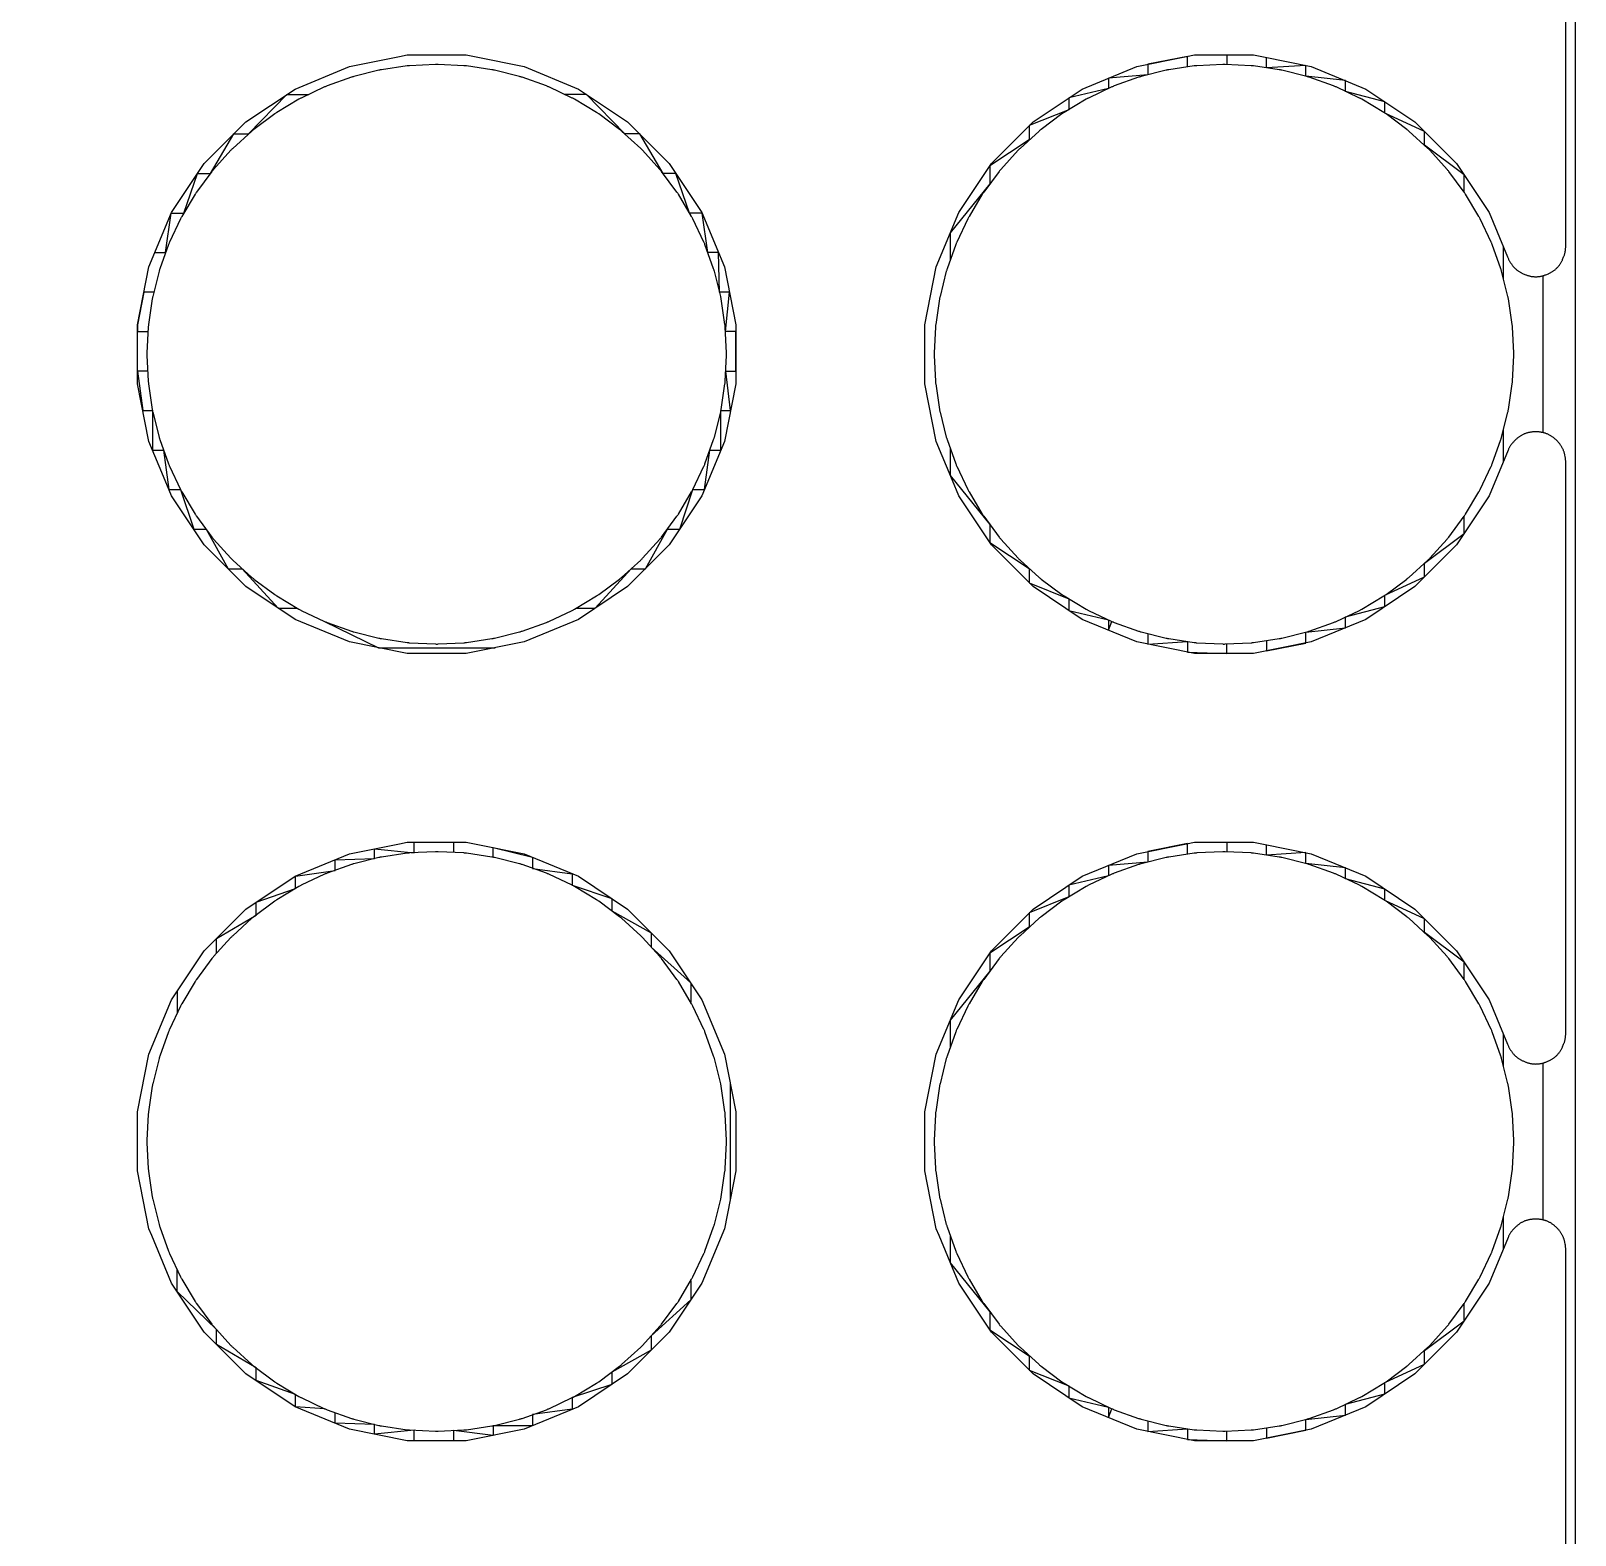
# Model space of a CAD drawing. Header units: metres. Extents: x 141.4 to 191.4, y -114.8 to -61.9.
# Drawn here: x 186.383 to 191.365, y -78.232 to -73.379 of the extents above; entities that cross this region are included whole.
import ezdxf

# ---------------------------------------------------------------- set-up
doc = ezdxf.new("R2010")
doc.units = ezdxf.units.M

msp = doc.modelspace()

# ---------------------------------------------------------------- linework, layer by layer
for points in [[(141.409, -61.907), (191.3649, -61.907), (191.3649, -114.8098)], [(191.3345, -79.1556), (191.3345, -77.3084), (191.3345, -77.3064), (191.3344, -77.3043), (191.3343, -77.3022), (191.3341, -77.3001), (191.3339, -77.298), (191.3336, -77.296), (191.3332, -77.2939), (191.3329, -77.2919), (191.332, -77.2875), (191.3316, -77.2854), (191.3311, -77.2834), (191.3305, -77.2814), (191.33, -77.2794), (191.3293, -77.2774), (191.3287, -77.2754), (191.3279, -77.2735), (191.3272, -77.2715), (191.3263, -77.2696), (191.3255, -77.2677), (191.3246, -77.2658), (191.3236, -77.264), (191.3226, -77.2621), (191.3215, -77.2603), (191.3204, -77.2586), (191.3193, -77.2568), (191.3181, -77.2551), (191.3169, -77.2534), (191.3156, -77.2517), (191.3143, -77.2501), (191.313, -77.2485), (191.3116, -77.247), (191.3102, -77.2454), (191.3087, -77.2439), (191.3025, -77.2377), (191.301, -77.2363), (191.2995, -77.2348), (191.2979, -77.2335), (191.2963, -77.2321), (191.2947, -77.2308), (191.293, -77.2295), (191.2913, -77.2283), (191.2896, -77.2271), (191.2879, -77.226), (191.2861, -77.2249), (191.2843, -77.2239), (191.2825, -77.2229), (191.2806, -77.2219), (191.2787, -77.221), (191.2768, -77.2201), (191.2749, -77.2193), (191.273, -77.2185), (191.271, -77.2178), (191.2691, -77.2171), (191.2671, -77.2165), (191.2651, -77.2159), (191.2631, -77.2154), (191.261, -77.2149), (191.259, -77.2144), (191.2569, -77.2141), (191.2549, -77.2137), (191.2528, -77.2135), (191.2507, -77.2132), (191.2487, -77.213), (191.2466, -77.2129), (191.2445, -77.2128), (191.2424, -77.2128), (191.2336, -77.2128), (191.2315, -77.2128), (191.2294, -77.2129), (191.2273, -77.213), (191.2253, -77.2132), (191.2232, -77.2135), (191.2211, -77.2137), (191.2191, -77.2141), (191.217, -77.2144), (191.215, -77.2149), (191.2129, -77.2154), (191.2109, -77.2159), (191.2089, -77.2165), (191.2069, -77.2171), (191.205, -77.2178), (191.203, -77.2185), (191.2011, -77.2193), (191.1992, -77.2201), (191.1973, -77.221), (191.1954, -77.2219), (191.1935, -77.2229), (191.1917, -77.2239), (191.1899, -77.2249), (191.1881, -77.226), (191.1864, -77.2271), (191.1847, -77.2283), (191.183, -77.2295), (191.1813, -77.2308), (191.1797, -77.2321), (191.1781, -77.2334), (191.1765, -77.2348), (191.175, -77.2363), (191.1735, -77.2377), (191.1673, -77.2439), (191.1658, -77.2454), (191.1644, -77.247), (191.163, -77.2485), (191.1617, -77.2501), (191.1604, -77.2517), (191.1591, -77.2534), (191.1579, -77.2551), (191.1567, -77.2568), (191.1556, -77.2586), (191.1545, -77.2603), (191.1534, -77.2621), (191.1524, -77.264), (191.1515, -77.2658), (191.1505, -77.2677), (191.1497, -77.2696), (191.1488, -77.2715), (191.0876, -77.4193), (190.982, -77.5775), (190.8475, -77.712), (190.6893, -77.8176), (190.5136, -77.8904), (190.3271, -77.9275), (190.1369, -77.9275), (189.9504, -77.8904), (189.7747, -77.8176), (189.6165, -77.712), (189.482, -77.5775), (189.3764, -77.4193), (189.3126, -77.2653), (189.3036, -77.2436), (189.2665, -77.0571), (189.2665, -76.8669), (189.3036, -76.6804), (189.3764, -76.5047), (189.482, -76.3465), (189.6165, -76.212), (189.7747, -76.1064), (189.9504, -76.0336), (190.1116, -76.0015), (190.1369, -75.9965), (190.3271, -75.9965), (190.359, -76.0029), (190.5136, -76.0336), (190.6893, -76.1064), (190.8475, -76.212), (190.982, -76.3465), (191.0876, -76.5047), (191.147, -76.6481), (191.1488, -76.6525), (191.1497, -76.6544), (191.1505, -76.6563), (191.1515, -76.6582), (191.1524, -76.66), (191.1534, -76.6619), (191.1545, -76.6637), (191.1556, -76.6654), (191.1567, -76.6672), (191.1592, -76.6709), (191.1604, -76.6726), (191.1616, -76.6743), (191.1629, -76.676), (191.1642, -76.6776), (191.1655, -76.6792), (191.1669, -76.6808), (191.1683, -76.6823), (191.1698, -76.6838), (191.1713, -76.6853), (191.1728, -76.6867), (191.1743, -76.6881), (191.1759, -76.6894), (191.1776, -76.6907), (191.1792, -76.692), (191.1809, -76.6932), (191.1826, -76.6944), (191.1844, -76.6955), (191.1862, -76.6966), (191.188, -76.6976), (191.1898, -76.6987), (191.1917, -76.6996), (191.1935, -76.7005), (191.1954, -76.7014), (191.1973, -76.7022), (191.2055, -76.7056), (191.2074, -76.7064), (191.2094, -76.7071), (191.2113, -76.7078), (191.2133, -76.7084), (191.2153, -76.709), (191.2173, -76.7095), (191.2194, -76.71), (191.2214, -76.7104), (191.2235, -76.7108), (191.2255, -76.7111), (191.2276, -76.7114), (191.2297, -76.7116), (191.2317, -76.7118), (191.2338, -76.712), (191.2359, -76.712), (191.238, -76.7121), (191.2401, -76.712), (191.2422, -76.712), (191.2443, -76.7118), (191.2463, -76.7116), (191.2484, -76.7114), (191.2505, -76.7111), (191.2525, -76.7108), (191.2546, -76.7104), (191.2566, -76.71), (191.2587, -76.7095), (191.2607, -76.709), (191.2627, -76.7084), (191.2647, -76.7078), (191.2666, -76.7071), (191.2686, -76.7064), (191.2705, -76.7056), (191.2787, -76.7022), (191.2806, -76.7014), (191.2825, -76.7005), (191.2843, -76.6996), (191.2862, -76.6987), (191.288, -76.6976), (191.2898, -76.6966), (191.2916, -76.6955), (191.2934, -76.6944), (191.2951, -76.6932), (191.2968, -76.692), (191.2984, -76.6907), (191.3001, -76.6894), (191.3017, -76.6881), (191.3032, -76.6867), (191.3047, -76.6853), (191.3062, -76.6838), (191.3077, -76.6823), (191.3091, -76.6808), (191.3105, -76.6792), (191.3118, -76.6776), (191.3131, -76.676), (191.3144, -76.6743), (191.3156, -76.6726), (191.3168, -76.6709), (191.3179, -76.6692), (191.319, -76.6674), (191.3201, -76.6656), (191.3211, -76.6638), (191.3221, -76.6619), (191.323, -76.66), (191.3238, -76.6581), (191.3247, -76.6562), (191.328, -76.6481), (191.3288, -76.6461), (191.3295, -76.6442), (191.3302, -76.6422), (191.3308, -76.6402), (191.3314, -76.6382), (191.332, -76.6362), (191.3324, -76.6342), (191.3329, -76.6321), (191.3332, -76.6301), (191.3336, -76.628), (191.3339, -76.626), (191.3341, -76.6239), (191.3343, -76.6218), (191.3344, -76.6197), (191.3345, -76.6176), (191.3345, -76.6156), (191.3345, -74.7684), (191.3345, -74.7664), (191.3344, -74.7643), (191.3343, -74.7622), (191.3341, -74.7601), (191.3339, -74.758), (191.3336, -74.756), (191.3332, -74.7539), (191.3329, -74.7519), (191.332, -74.7475), (191.3316, -74.7454), (191.3311, -74.7434), (191.3305, -74.7414), (191.33, -74.7394), (191.3293, -74.7374), (191.3287, -74.7354), (191.3279, -74.7335), (191.3272, -74.7315), (191.3263, -74.7296), (191.3255, -74.7277), (191.3246, -74.7258), (191.3236, -74.724), (191.3226, -74.7221), (191.3215, -74.7203), (191.3204, -74.7186), (191.3193, -74.7168), (191.3181, -74.7151), (191.3169, -74.7134), (191.3156, -74.7117), (191.3143, -74.7101), (191.313, -74.7085), (191.3116, -74.707), (191.3102, -74.7054), (191.3087, -74.7039), (191.3025, -74.6977), (191.301, -74.6963), (191.2995, -74.6948), (191.2979, -74.6935), (191.2963, -74.6921), (191.2947, -74.6908), (191.293, -74.6895), (191.2913, -74.6883), (191.2896, -74.6871), (191.2879, -74.686), (191.2861, -74.6849), (191.2843, -74.6839), (191.2825, -74.6829), (191.2806, -74.6819), (191.2787, -74.681), (191.2768, -74.6801), (191.2749, -74.6793), (191.273, -74.6785), (191.271, -74.6778), (191.2691, -74.6771), (191.2671, -74.6765), (191.2651, -74.6759), (191.2631, -74.6754), (191.261, -74.6749), (191.259, -74.6744), (191.2569, -74.6741), (191.2549, -74.6737), (191.2528, -74.6735), (191.2507, -74.6732), (191.2487, -74.673), (191.2466, -74.6729), (191.2445, -74.6728), (191.2424, -74.6728), (191.2336, -74.6728), (191.2315, -74.6728), (191.2294, -74.6729), (191.2273, -74.673), (191.2253, -74.6732), (191.2232, -74.6735), (191.2211, -74.6737), (191.2191, -74.6741), (191.217, -74.6744), (191.215, -74.6749), (191.2129, -74.6754), (191.2109, -74.6759), (191.2089, -74.6765), (191.2069, -74.6771), (191.205, -74.6778), (191.203, -74.6785), (191.2011, -74.6793), (191.1992, -74.6801), (191.1973, -74.681), (191.1954, -74.6819), (191.1935, -74.6829), (191.1917, -74.6839), (191.1899, -74.6849), (191.1881, -74.686), (191.1864, -74.6871), (191.1847, -74.6883), (191.183, -74.6895), (191.1813, -74.6908), (191.1797, -74.6921), (191.1781, -74.6934), (191.1765, -74.6948), (191.175, -74.6963), (191.1735, -74.6977), (191.1673, -74.7039), (191.1658, -74.7054), (191.1644, -74.707), (191.163, -74.7085), (191.1617, -74.7101), (191.1604, -74.7117), (191.1591, -74.7134), (191.1579, -74.7151), (191.1567, -74.7168), (191.1556, -74.7186), (191.1545, -74.7203), (191.1534, -74.7221), (191.1524, -74.724), (191.1515, -74.7258), (191.1505, -74.7277), (191.1497, -74.7296), (191.1488, -74.7315), (191.0876, -74.8793), (190.982, -75.0375), (190.8475, -75.172), (190.6893, -75.2776), (190.5136, -75.3504), (190.3271, -75.3875), (190.1369, -75.3875), (189.9504, -75.3504), (189.7747, -75.2776), (189.6165, -75.172), (189.482, -75.0375), (189.3764, -74.8793), (189.3558, -74.8295), (189.3036, -74.7036), (189.2665, -74.5171), (189.2665, -74.3269), (189.3036, -74.1404), (189.3764, -73.9647), (189.482, -73.8065), (189.6165, -73.672), (189.7747, -73.5664), (189.9504, -73.4936), (190.1116, -73.4615), (190.1369, -73.4565), (190.3271, -73.4565), (190.359, -73.4629), (190.5136, -73.4936), (190.6893, -73.5664), (190.8475, -73.672), (190.982, -73.8065), (191.0876, -73.9647), (191.147, -74.1081), (191.1488, -74.1125), (191.1497, -74.1144), (191.1505, -74.1163), (191.1515, -74.1182), (191.1524, -74.12), (191.1534, -74.1219), (191.1545, -74.1237), (191.1556, -74.1254), (191.1567, -74.1272), (191.1592, -74.1309), (191.1604, -74.1326), (191.1616, -74.1343), (191.1629, -74.136), (191.1642, -74.1376), (191.1655, -74.1392), (191.1669, -74.1408), (191.1683, -74.1423), (191.1698, -74.1438), (191.1713, -74.1453), (191.1728, -74.1467), (191.1743, -74.1481), (191.1759, -74.1494), (191.1776, -74.1507), (191.1792, -74.152), (191.1809, -74.1532), (191.1826, -74.1544), (191.1844, -74.1555), (191.1862, -74.1566), (191.188, -74.1576), (191.1898, -74.1587), (191.1917, -74.1596), (191.1935, -74.1605), (191.1954, -74.1614), (191.1973, -74.1622), (191.2055, -74.1656), (191.2074, -74.1664), (191.2094, -74.1671), (191.2113, -74.1678), (191.2133, -74.1684), (191.2153, -74.169), (191.2173, -74.1695), (191.2194, -74.17), (191.2214, -74.1704), (191.2235, -74.1708), (191.2255, -74.1711), (191.2276, -74.1714), (191.2297, -74.1716), (191.2317, -74.1718), (191.2338, -74.172), (191.2359, -74.172), (191.238, -74.1721), (191.2401, -74.172), (191.2422, -74.172), (191.2443, -74.1718), (191.2463, -74.1716), (191.2484, -74.1714), (191.2505, -74.1711), (191.2525, -74.1708), (191.2546, -74.1704), (191.2566, -74.17), (191.2587, -74.1695), (191.2607, -74.169), (191.2627, -74.1684), (191.2647, -74.1678), (191.2666, -74.1671), (191.2686, -74.1664), (191.2705, -74.1656), (191.2787, -74.1622), (191.2806, -74.1614), (191.2825, -74.1605), (191.2843, -74.1596), (191.2862, -74.1587), (191.288, -74.1576), (191.2898, -74.1566), (191.2916, -74.1555), (191.2934, -74.1544), (191.2951, -74.1532), (191.2968, -74.152), (191.2984, -74.1507), (191.3001, -74.1494), (191.3017, -74.1481), (191.3032, -74.1467), (191.3047, -74.1453), (191.3062, -74.1438), (191.3077, -74.1423), (191.3091, -74.1408), (191.3105, -74.1392), (191.3118, -74.1376), (191.3131, -74.136), (191.3144, -74.1343), (191.3156, -74.1326), (191.3168, -74.1309), (191.3179, -74.1292), (191.319, -74.1274), (191.3201, -74.1256), (191.3211, -74.1238), (191.3221, -74.1219), (191.323, -74.12), (191.3238, -74.1181), (191.3247, -74.1162), (191.328, -74.1081), (191.3288, -74.1061), (191.3295, -74.1042), (191.3302, -74.1022), (191.3308, -74.1002), (191.3314, -74.0982), (191.332, -74.0962), (191.3324, -74.0942), (191.3329, -74.0921), (191.3332, -74.0901), (191.3336, -74.088), (191.3339, -74.086), (191.3341, -74.0839), (191.3343, -74.0818), (191.3344, -74.0797), (191.3345, -74.0776), (191.3345, -74.0756), (191.3345, -72.2284)], [(186.7794, -74.2215), (186.7475, -74.2215), (186.7265, -74.3269), (186.7636, -74.1404), (186.8364, -73.9647), (186.942, -73.8065), (187.0765, -73.672), (187.2347, -73.5664), (187.4104, -73.4936), (187.5716, -73.4615), (187.5969, -73.4565), (187.7871, -73.4565), (187.819, -73.4629), (187.9736, -73.4936), (188.1493, -73.5664), (188.3075, -73.672), (188.442, -73.8065), (188.5476, -73.9647), (188.6204, -74.1404), (188.6575, -74.3269), (188.6575, -74.5171), (188.6204, -74.7036), (188.5476, -74.8793), (188.442, -75.0375), (188.3075, -75.172), (188.1493, -75.2776), (187.9736, -75.3504), (187.7871, -75.3875), (187.5969, -75.3875), (187.4104, -75.3504), (187.2347, -75.2776), (187.0765, -75.172), (186.942, -75.0375), (186.8364, -74.8793), (186.8158, -74.8295), (186.7636, -74.7036), (186.7265, -74.5171), (186.7265, -74.3269), (186.7265, -74.349), (186.7605, -74.349)], [(187.3304, -75.2841), (187.3323, -75.285), (187.3342, -75.2858), (187.3361, -75.2866), (187.3381, -75.2873), (187.4166, -75.3154), (187.4186, -75.3161), (187.4206, -75.3167), (187.4226, -75.3173), (187.4246, -75.3179), (187.5055, -75.3381), (187.5075, -75.3386), (187.5096, -75.339), (187.5116, -75.3394), (187.5137, -75.3397), (187.5962, -75.352), (187.5983, -75.3523), (187.6004, -75.3525), (187.6024, -75.3527), (187.6045, -75.3528), (187.6878, -75.3569), (187.6899, -75.357), (187.692, -75.357), (187.6941, -75.357), (187.6962, -75.3569), (187.7795, -75.3528), (187.7816, -75.3527), (187.7836, -75.3525), (187.7857, -75.3523), (187.7878, -75.352), (187.8703, -75.3397), (187.8724, -75.3394), (187.8744, -75.339), (187.8765, -75.3386), (187.8785, -75.3381), (187.9594, -75.3179), (187.9614, -75.3173), (187.9634, -75.3167), (187.9654, -75.3161), (187.9674, -75.3154), (188.0459, -75.2873), (188.0479, -75.2866), (188.0498, -75.2858), (188.0517, -75.285), (188.0536, -75.2841), (188.129, -75.2485), (188.1309, -75.2476), (188.1328, -75.2466), (188.1346, -75.2456), (188.1364, -75.2445), (188.2079, -75.2017), (188.2097, -75.2006), (188.2115, -75.1994), (188.2132, -75.1982), (188.2149, -75.197), (188.2819, -75.1473), (188.2835, -75.1461), (188.2852, -75.1448), (188.2868, -75.1434), (188.2883, -75.142), (188.3501, -75.086), (188.3517, -75.0846), (188.3531, -75.0831), (188.3546, -75.0817), (188.356, -75.0801), (188.412, -75.0183), (188.4134, -75.0168), (188.4148, -75.0152), (188.4161, -75.0135), (188.4173, -75.0119), (188.467, -74.9449), (188.4682, -74.9432), (188.4694, -74.9415), (188.4706, -74.9397), (188.4717, -74.9379), (188.5145, -74.8664), (188.5156, -74.8646), (188.5166, -74.8628), (188.5176, -74.8609), (188.5185, -74.859), (188.5541, -74.7836), (188.555, -74.7817), (188.5558, -74.7798), (188.5566, -74.7779), (188.5573, -74.7759), (188.5854, -74.6974), (188.5861, -74.6954), (188.5867, -74.6934), (188.5873, -74.6914), (188.5879, -74.6894), (188.6081, -74.6085), (188.6086, -74.6065), (188.609, -74.6044), (188.6094, -74.6024), (188.6097, -74.6003), (188.622, -74.5178), (188.6223, -74.5157), (188.6225, -74.5136), (188.6227, -74.5116), (188.6228, -74.5095), (188.6269, -74.4262), (188.627, -74.4241), (188.627, -74.422), (188.627, -74.4199), (188.6269, -74.4178), (188.6228, -74.3345), (188.6227, -74.3324), (188.6225, -74.3304), (188.6223, -74.3283), (188.622, -74.3262), (188.6097, -74.2437), (188.6094, -74.2416), (188.609, -74.2396), (188.6086, -74.2375), (188.6081, -74.2355), (188.5879, -74.1546), (188.5873, -74.1526), (188.5867, -74.1506), (188.5861, -74.1486), (188.5854, -74.1466), (188.5573, -74.0681), (188.5566, -74.0661), (188.5558, -74.0642), (188.555, -74.0623), (188.5541, -74.0604), (188.5185, -73.985), (188.5176, -73.9831), (188.5166, -73.9812), (188.5156, -73.9794), (188.5145, -73.9776), (188.4717, -73.9061), (188.4706, -73.9043), (188.4694, -73.9025), (188.4682, -73.9008), (188.467, -73.8991), (188.4173, -73.8321), (188.4161, -73.8305), (188.4148, -73.8288), (188.4134, -73.8272), (188.412, -73.8257), (188.356, -73.7639), (188.3546, -73.7623), (188.3531, -73.7609), (188.3517, -73.7594), (188.3501, -73.758), (188.2883, -73.702), (188.2868, -73.7006), (188.2852, -73.6992), (188.2835, -73.6979), (188.2819, -73.6967), (188.2149, -73.647), (188.2132, -73.6458), (188.2115, -73.6446), (188.2097, -73.6434), (188.2079, -73.6423), (188.1364, -73.5995), (188.1346, -73.5984), (188.1328, -73.5974), (188.1309, -73.5964), (188.129, -73.5955), (188.0536, -73.5599), (188.0517, -73.559), (188.0498, -73.5582), (188.0479, -73.5574), (188.0459, -73.5567), (187.9674, -73.5286), (187.9654, -73.5279), (187.9634, -73.5273), (187.9614, -73.5267), (187.9594, -73.5261), (187.8785, -73.5059), (187.8765, -73.5054), (187.8744, -73.505), (187.8724, -73.5046), (187.8703, -73.5043), (187.7878, -73.492), (187.7857, -73.4917), (187.7836, -73.4915), (187.7816, -73.4913), (187.7795, -73.4912), (187.6962, -73.4871), (187.6941, -73.487), (187.692, -73.487), (187.6899, -73.487), (187.6878, -73.4871), (187.6045, -73.4912), (187.6024, -73.4913), (187.6004, -73.4915), (187.5983, -73.4917), (187.5962, -73.492), (187.5137, -73.5043), (187.5116, -73.5046), (187.5096, -73.505), (187.5075, -73.5054), (187.5055, -73.5059), (187.4246, -73.5261), (187.4226, -73.5267), (187.4206, -73.5273), (187.4186, -73.5279), (187.4166, -73.5286), (187.3381, -73.5567), (187.3361, -73.5574), (187.3342, -73.5582), (187.3323, -73.559), (187.3304, -73.5599), (187.255, -73.5955), (187.2531, -73.5964), (187.2512, -73.5974), (187.2494, -73.5984), (187.2476, -73.5995), (187.1761, -73.6423), (187.1743, -73.6434), (187.1725, -73.6446), (187.1708, -73.6458), (187.1691, -73.647), (187.1021, -73.6967), (187.1005, -73.6979), (187.0988, -73.6992), (187.0972, -73.7006), (187.0957, -73.702), (187.0339, -73.758), (187.0323, -73.7594), (187.0309, -73.7609), (187.0294, -73.7623), (187.028, -73.7639), (186.972, -73.8257), (186.9706, -73.8272), (186.9692, -73.8288), (186.9679, -73.8305), (186.9667, -73.8321), (186.917, -73.8991), (186.9158, -73.9008), (186.9146, -73.9025), (186.9134, -73.9043), (186.9123, -73.9061), (186.8695, -73.9776), (186.8684, -73.9794), (186.8674, -73.9812), (186.8664, -73.9831), (186.8655, -73.985), (186.8299, -74.0604), (186.829, -74.0623), (186.8282, -74.0642), (186.8274, -74.0661), (186.8267, -74.0681), (186.7986, -74.1466), (186.7979, -74.1486), (186.7973, -74.1506), (186.7967, -74.1526), (186.7961, -74.1546), (186.7759, -74.2355), (186.7754, -74.2375), (186.775, -74.2396), (186.7746, -74.2416), (186.7743, -74.2437), (186.762, -74.3262), (186.7617, -74.3283), (186.7615, -74.3304), (186.7613, -74.3324), (186.7612, -74.3345), (186.7571, -74.4178), (186.757, -74.4199), (186.757, -74.422), (186.757, -74.4241), (186.7571, -74.4262), (186.7612, -74.5095), (186.7613, -74.5116), (186.7615, -74.5136), (186.7617, -74.5157), (186.762, -74.5178), (186.7743, -74.6003), (186.7746, -74.6024), (186.775, -74.6044), (186.7754, -74.6065), (186.7759, -74.6085), (186.7961, -74.6894), (186.7967, -74.6914), (186.7973, -74.6934), (186.7979, -74.6954), (186.7986, -74.6974), (186.8267, -74.7759), (186.8274, -74.7779), (186.8282, -74.7798), (186.829, -74.7817), (186.8299, -74.7836), (186.8655, -74.859), (186.8664, -74.8609), (186.8674, -74.8628), (186.8684, -74.8646), (186.8695, -74.8664), (186.9123, -74.9379), (186.9134, -74.9397), (186.9146, -74.9415), (186.9158, -74.9432), (186.917, -74.9449), (186.9667, -75.0119), (186.9679, -75.0135), (186.9692, -75.0152), (186.9706, -75.0168), (186.972, -75.0183), (187.028, -75.0801), (187.0294, -75.0817), (187.0309, -75.0831), (187.0323, -75.0846), (187.0339, -75.086), (187.0957, -75.142), (187.0972, -75.1434), (187.0988, -75.1448), (187.1005, -75.1461), (187.1021, -75.1473), (187.1691, -75.197), (187.1708, -75.1982), (187.1725, -75.1994), (187.1743, -75.2006), (187.1761, -75.2017), (187.2476, -75.2445), (187.2494, -75.2456), (187.2512, -75.2466), (187.2531, -75.2476), (187.255, -75.2485), (187.3304, -75.2841), (187.5039, -75.369), (187.8801, -75.369)], [(189.349, -74.7267), (189.349, -74.8133), (189.4765, -74.9713), (189.4765, -75.0292), (189.604, -75.1134), (189.604, -75.1595), (189.7315, -75.2109), (189.7315, -75.2488), (189.859, -75.2788), (189.859, -75.3126), (189.8704, -75.2841), (189.8723, -75.285), (189.8742, -75.2858), (189.8761, -75.2866), (189.8781, -75.2873), (189.9566, -75.3154), (189.9586, -75.3161), (189.9606, -75.3167), (189.9626, -75.3173), (189.9646, -75.3179), (190.0455, -75.3381), (190.0475, -75.3386), (190.0496, -75.339), (190.0516, -75.3394), (190.0537, -75.3397), (190.1362, -75.352), (190.1383, -75.3523), (190.1404, -75.3525), (190.1424, -75.3527), (190.1445, -75.3528), (190.2278, -75.3569), (190.2299, -75.357), (190.232, -75.357), (190.2341, -75.357), (190.2362, -75.3569), (190.3195, -75.3528), (190.3216, -75.3527), (190.3236, -75.3525), (190.3257, -75.3523), (190.3278, -75.352), (190.4103, -75.3397), (190.4124, -75.3394), (190.4144, -75.339), (190.4165, -75.3386), (190.4185, -75.3381), (190.4994, -75.3179), (190.5014, -75.3173), (190.5034, -75.3167), (190.5054, -75.3161), (190.5074, -75.3154), (190.5859, -75.2873), (190.5879, -75.2866), (190.5898, -75.2858), (190.5917, -75.285), (190.5936, -75.2841), (190.669, -75.2485), (190.6709, -75.2476), (190.6728, -75.2466), (190.6746, -75.2456), (190.6764, -75.2445), (190.7479, -75.2017), (190.7497, -75.2006), (190.7515, -75.1994), (190.7532, -75.1982), (190.7549, -75.197), (190.8219, -75.1473), (190.8235, -75.1461), (190.8252, -75.1448), (190.8268, -75.1434), (190.8283, -75.142), (190.8901, -75.086), (190.8917, -75.0846), (190.8931, -75.0831), (190.8946, -75.0817), (190.896, -75.0801), (190.952, -75.0183), (190.9534, -75.0168), (190.9548, -75.0152), (190.9561, -75.0135), (190.9573, -75.0119), (191.007, -74.9449), (191.0082, -74.9432), (191.0094, -74.9415), (191.0106, -74.9397), (191.0117, -74.9379), (191.0545, -74.8664), (191.0556, -74.8646), (191.0566, -74.8628), (191.0576, -74.8609), (191.0585, -74.859), (191.0941, -74.7836), (191.095, -74.7817), (191.0958, -74.7798), (191.0966, -74.7779), (191.0973, -74.7759), (191.1254, -74.6974), (191.1261, -74.6954), (191.1267, -74.6934), (191.1273, -74.6914), (191.1279, -74.6894), (191.1481, -74.6085), (191.1486, -74.6065), (191.149, -74.6044), (191.1494, -74.6024), (191.1497, -74.6003), (191.162, -74.5178), (191.1623, -74.5157), (191.1625, -74.5136), (191.1627, -74.5116), (191.1628, -74.5095), (191.1669, -74.4262), (191.167, -74.4241), (191.167, -74.422), (191.167, -74.4199), (191.1669, -74.4178), (191.1628, -74.3345), (191.1627, -74.3324), (191.1625, -74.3304), (191.1623, -74.3283), (191.162, -74.3262), (191.1497, -74.2437), (191.1494, -74.2416), (191.149, -74.2396), (191.1486, -74.2375), (191.1481, -74.2355), (191.1279, -74.1546), (191.1273, -74.1526), (191.1267, -74.1506), (191.1261, -74.1486), (191.1254, -74.1466), (191.0973, -74.0681), (191.0966, -74.0661), (191.0958, -74.0642), (191.095, -74.0623), (191.0941, -74.0604), (191.0585, -73.985), (191.0576, -73.9831), (191.0566, -73.9812), (191.0556, -73.9794), (191.0545, -73.9776), (191.0117, -73.9061), (191.0106, -73.9043), (191.0094, -73.9025), (191.0082, -73.9008), (191.007, -73.8991), (190.9573, -73.8321), (190.9561, -73.8305), (190.9548, -73.8288), (190.9534, -73.8272), (190.952, -73.8257), (190.896, -73.7639), (190.8946, -73.7623), (190.8931, -73.7609), (190.8917, -73.7594), (190.8901, -73.758), (190.8283, -73.702), (190.8268, -73.7006), (190.8252, -73.6992), (190.8235, -73.6979), (190.8219, -73.6967), (190.7549, -73.647), (190.7532, -73.6458), (190.7515, -73.6446), (190.7497, -73.6434), (190.7479, -73.6423), (190.6764, -73.5995), (190.6746, -73.5984), (190.6728, -73.5974), (190.6709, -73.5964), (190.669, -73.5955), (190.5936, -73.5599), (190.5917, -73.559), (190.5898, -73.5582), (190.5879, -73.5574), (190.5859, -73.5567), (190.5074, -73.5286), (190.5054, -73.5279), (190.5034, -73.5273), (190.5014, -73.5267), (190.4994, -73.5261), (190.4185, -73.5059), (190.4165, -73.5054), (190.4144, -73.505), (190.4124, -73.5046), (190.4103, -73.5043), (190.3278, -73.492), (190.3257, -73.4917), (190.3236, -73.4915), (190.3216, -73.4913), (190.3195, -73.4912), (190.2362, -73.4871), (190.2341, -73.487), (190.232, -73.487), (190.2299, -73.487), (190.2278, -73.4871), (190.1445, -73.4912), (190.1424, -73.4913), (190.1404, -73.4915), (190.1383, -73.4917), (190.1362, -73.492), (190.0537, -73.5043), (190.0516, -73.5046), (190.0496, -73.505), (190.0475, -73.5054), (190.0455, -73.5059), (189.9646, -73.5261), (189.9626, -73.5267), (189.9606, -73.5273), (189.9586, -73.5279), (189.9566, -73.5286), (189.8781, -73.5567), (189.8761, -73.5574), (189.8742, -73.5582), (189.8723, -73.559), (189.8704, -73.5599), (189.795, -73.5955), (189.7931, -73.5964), (189.7912, -73.5974), (189.7894, -73.5984), (189.7876, -73.5995), (189.7161, -73.6423), (189.7143, -73.6434), (189.7125, -73.6446), (189.7108, -73.6458), (189.7091, -73.647), (189.6421, -73.6967), (189.6405, -73.6979), (189.6388, -73.6992), (189.6372, -73.7006), (189.6357, -73.702), (189.5739, -73.758), (189.5723, -73.7594), (189.5709, -73.7609), (189.5694, -73.7623), (189.568, -73.7639), (189.512, -73.8257), (189.5106, -73.8272), (189.5092, -73.8288), (189.5079, -73.8305), (189.5067, -73.8321), (189.457, -73.8991), (189.4558, -73.9008), (189.4546, -73.9025), (189.4534, -73.9043), (189.4523, -73.9061), (189.4095, -73.9776), (189.4084, -73.9794), (189.4074, -73.9812), (189.4064, -73.9831), (189.4055, -73.985), (189.3699, -74.0604), (189.369, -74.0623), (189.3682, -74.0642), (189.3674, -74.0661), (189.3667, -74.0681), (189.3386, -74.1466), (189.3379, -74.1486), (189.3373, -74.1506), (189.3367, -74.1526), (189.3361, -74.1546), (189.3159, -74.2355), (189.3154, -74.2375), (189.315, -74.2396), (189.3146, -74.2416), (189.3143, -74.2437), (189.302, -74.3262), (189.3017, -74.3283), (189.3015, -74.3304), (189.3013, -74.3324), (189.3012, -74.3345), (189.2971, -74.4178), (189.297, -74.4199), (189.297, -74.422), (189.297, -74.4241), (189.2971, -74.4262), (189.3012, -74.5095), (189.3013, -74.5116), (189.3015, -74.5136), (189.3017, -74.5157), (189.302, -74.5178), (189.3143, -74.6003), (189.3146, -74.6024), (189.315, -74.6044), (189.3154, -74.6065), (189.3159, -74.6085), (189.3361, -74.6894), (189.3367, -74.6914), (189.3373, -74.6934), (189.3379, -74.6954), (189.3386, -74.6974), (189.3667, -74.7759), (189.3674, -74.7779), (189.3682, -74.7798), (189.369, -74.7817), (189.3699, -74.7836), (189.4055, -74.859), (189.4064, -74.8609), (189.4074, -74.8628), (189.4084, -74.8646), (189.4095, -74.8664), (189.4523, -74.9379), (189.4534, -74.9397), (189.4546, -74.9415), (189.4558, -74.9432), (189.457, -74.9449), (189.5067, -75.0119), (189.5079, -75.0135), (189.5092, -75.0152), (189.5106, -75.0168), (189.512, -75.0183), (189.568, -75.0801), (189.5694, -75.0817), (189.5709, -75.0831), (189.5723, -75.0846), (189.5739, -75.086), (189.6357, -75.142), (189.6372, -75.1434), (189.6388, -75.1448), (189.6405, -75.1461), (189.6421, -75.1473), (189.7091, -75.197), (189.7108, -75.1982), (189.7125, -75.1994), (189.7143, -75.2006), (189.7161, -75.2017), (189.7876, -75.2445), (189.7894, -75.2456), (189.7912, -75.2466), (189.7931, -75.2476), (189.795, -75.2485), (189.8704, -75.2841)], [(190.114, -73.4953), (190.114, -73.461), (189.9865, -73.4864), (189.9865, -73.5207), (189.859, -73.5314), (189.859, -73.5652), (189.7315, -73.5952), (189.7315, -73.6331), (189.604, -73.6845), (189.604, -73.7306), (189.4765, -73.8148), (189.4765, -73.8727), (189.349, -74.0307), (189.349, -74.1173)], [(190.2415, -73.4565), (190.2415, -73.4874)], [(191.0065, -73.8985), (191.0065, -73.8433), (190.879, -73.7479), (190.879, -73.7036), (190.7515, -73.6446), (190.7515, -73.608), (190.624, -73.5743), (190.624, -73.5393), (190.4965, -73.5254), (190.4965, -73.4902), (190.369, -73.4981), (190.369, -73.4648)], [(186.7828, -74.094), (186.8174, -74.094), (186.8356, -73.9665), (186.8761, -73.9665), (186.9203, -73.839), (186.9616, -73.839), (187.0371, -73.7115), (187.0852, -73.7115), (187.2083, -73.584), (187.2793, -73.584)], [(188.1415, -75.2415), (188.2034, -75.2415), (188.3193, -75.114), (188.3654, -75.114), (188.4361, -74.9865), (188.476, -74.9865), (188.5185, -74.859), (188.556, -74.859), (188.5732, -74.7315), (188.6089, -74.7315), (188.6091, -74.604), (188.6402, -74.604), (188.6244, -74.4765), (188.6575, -74.4765), (188.6575, -74.349), (188.6235, -74.349), (188.6365, -74.2215), (188.6046, -74.2215), (188.6012, -74.094), (188.5666, -74.094), (188.5484, -73.9665), (188.5079, -73.9665), (188.4636, -73.839), (188.4224, -73.839), (188.3469, -73.7115), (188.2988, -73.7115), (188.1757, -73.584), (188.1047, -73.584)], [(191.134, -74.1793), (191.134, -74.0768)], [(191.2615, -74.675), (191.2615, -74.1687)], [(186.7596, -74.4765), (186.7265, -74.4765), (186.7438, -74.604), (186.7749, -74.604), (186.7751, -74.7315), (186.8108, -74.7315), (186.828, -74.859), (186.8655, -74.859), (186.908, -74.9865), (186.9479, -74.9865), (187.0186, -75.114), (187.0647, -75.114), (187.1806, -75.2415), (187.2425, -75.2415)], [(191.134, -74.7672), (191.134, -74.6647)], [(190.369, -75.3459), (190.369, -75.3792), (190.4965, -75.3538), (190.4965, -75.3186), (190.624, -75.3047), (190.624, -75.2697), (190.7515, -75.236), (190.7515, -75.1994), (190.879, -75.1404), (190.879, -75.0961), (191.0065, -75.0007), (191.0065, -74.9455)], [(189.9865, -75.3233), (189.9865, -75.3576), (190.114, -75.3487), (190.114, -75.383), (190.2415, -75.3875), (190.2415, -75.3566)], [(186.7265, -76.8669), (186.7636, -76.6804), (186.8364, -76.5047), (186.942, -76.3465), (187.0765, -76.212), (187.2347, -76.1064), (187.4104, -76.0336), (187.5716, -76.0015), (187.5969, -75.9965), (187.7871, -75.9965), (187.819, -76.0029), (187.9736, -76.0336), (188.1493, -76.1064), (188.3075, -76.212), (188.442, -76.3465), (188.5476, -76.5047), (188.6204, -76.6804), (188.6575, -76.8669), (188.6575, -77.0571), (188.6204, -77.2436), (188.5476, -77.4193), (188.442, -77.5775), (188.3075, -77.712), (188.1493, -77.8176), (187.9736, -77.8904), (187.7871, -77.9275), (187.5969, -77.9275), (187.4104, -77.8904), (187.2347, -77.8176), (187.0765, -77.712), (186.942, -77.5775), (186.8364, -77.4193), (186.7726, -77.2653), (186.7636, -77.2436), (186.7265, -77.0571), (186.7265, -76.8669)], [(187.3304, -77.8241), (187.3323, -77.825), (187.3342, -77.8258), (187.3361, -77.8266), (187.3381, -77.8273), (187.4166, -77.8554), (187.4186, -77.8561), (187.4206, -77.8567), (187.4226, -77.8573), (187.4246, -77.8579), (187.5055, -77.8781), (187.5075, -77.8786), (187.5096, -77.879), (187.5116, -77.8794), (187.5137, -77.8797), (187.5962, -77.892), (187.5983, -77.8923), (187.6004, -77.8925), (187.6024, -77.8927), (187.6045, -77.8928), (187.6878, -77.8969), (187.6899, -77.897), (187.692, -77.897), (187.6941, -77.897), (187.6962, -77.8969), (187.7795, -77.8928), (187.7816, -77.8927), (187.7836, -77.8925), (187.7857, -77.8923), (187.7878, -77.892), (187.8703, -77.8797), (187.8724, -77.8794), (187.8744, -77.879), (187.8765, -77.8786), (187.8785, -77.8781), (187.9594, -77.8579), (187.9614, -77.8573), (187.9634, -77.8567), (187.9654, -77.8561), (187.9674, -77.8554), (188.0459, -77.8273), (188.0479, -77.8266), (188.0498, -77.8258), (188.0517, -77.825), (188.0536, -77.8241), (188.129, -77.7885), (188.1309, -77.7876), (188.1328, -77.7866), (188.1346, -77.7856), (188.1364, -77.7845), (188.2079, -77.7417), (188.2097, -77.7406), (188.2115, -77.7394), (188.2132, -77.7382), (188.2149, -77.737), (188.2819, -77.6873), (188.2835, -77.6861), (188.2852, -77.6848), (188.2868, -77.6834), (188.2883, -77.682), (188.3501, -77.626), (188.3517, -77.6246), (188.3531, -77.6231), (188.3546, -77.6217), (188.356, -77.6201), (188.412, -77.5583), (188.4134, -77.5568), (188.4148, -77.5552), (188.4161, -77.5535), (188.4173, -77.5519), (188.467, -77.4849), (188.4682, -77.4832), (188.4694, -77.4815), (188.4706, -77.4797), (188.4717, -77.4779), (188.5145, -77.4064), (188.5156, -77.4046), (188.5166, -77.4028), (188.5176, -77.4009), (188.5185, -77.399), (188.5541, -77.3236), (188.555, -77.3217), (188.5558, -77.3198), (188.5566, -77.3179), (188.5573, -77.3159), (188.5854, -77.2374), (188.5861, -77.2354), (188.5867, -77.2334), (188.5873, -77.2314), (188.5879, -77.2294), (188.6081, -77.1485), (188.6086, -77.1465), (188.609, -77.1444), (188.6094, -77.1424), (188.6097, -77.1403), (188.622, -77.0578), (188.6223, -77.0557), (188.6225, -77.0536), (188.6227, -77.0516), (188.6228, -77.0495), (188.6269, -76.9662), (188.627, -76.9641), (188.627, -76.962), (188.627, -76.9599), (188.6269, -76.9578), (188.6228, -76.8745), (188.6227, -76.8724), (188.6225, -76.8704), (188.6223, -76.8683), (188.622, -76.8662), (188.6097, -76.7837), (188.6094, -76.7816), (188.609, -76.7796), (188.6086, -76.7775), (188.6081, -76.7755), (188.5879, -76.6946), (188.5873, -76.6926), (188.5867, -76.6906), (188.5861, -76.6886), (188.5854, -76.6866), (188.5573, -76.6081), (188.5566, -76.6061), (188.5558, -76.6042), (188.555, -76.6023), (188.5541, -76.6004), (188.5185, -76.525), (188.5176, -76.5231), (188.5166, -76.5212), (188.5156, -76.5194), (188.5145, -76.5176), (188.4717, -76.4461), (188.4706, -76.4443), (188.4694, -76.4425), (188.4682, -76.4408), (188.467, -76.4391), (188.4173, -76.3721), (188.4161, -76.3705), (188.4148, -76.3688), (188.4134, -76.3672), (188.412, -76.3657), (188.356, -76.3039), (188.3546, -76.3023), (188.3531, -76.3009), (188.3517, -76.2994), (188.3501, -76.298), (188.2883, -76.242), (188.2868, -76.2406), (188.2852, -76.2392), (188.2835, -76.2379), (188.2819, -76.2367), (188.2149, -76.187), (188.2132, -76.1858), (188.2115, -76.1846), (188.2097, -76.1834), (188.2079, -76.1823), (188.1364, -76.1395), (188.1346, -76.1384), (188.1328, -76.1374), (188.1309, -76.1364), (188.129, -76.1355), (188.0536, -76.0999), (188.0517, -76.099), (188.0498, -76.0982), (188.0479, -76.0974), (188.0459, -76.0967), (187.9674, -76.0686), (187.9654, -76.0679), (187.9634, -76.0673), (187.9614, -76.0667), (187.9594, -76.0661), (187.8785, -76.0459), (187.8765, -76.0454), (187.8744, -76.045), (187.8724, -76.0446), (187.8703, -76.0443), (187.7878, -76.032), (187.7857, -76.0317), (187.7836, -76.0315), (187.7816, -76.0313), (187.7795, -76.0312), (187.6962, -76.0271), (187.6941, -76.027), (187.692, -76.027), (187.6899, -76.027), (187.6878, -76.0271), (187.6045, -76.0312), (187.6024, -76.0313), (187.6004, -76.0315), (187.5983, -76.0317), (187.5962, -76.032), (187.5137, -76.0443), (187.5116, -76.0446), (187.5096, -76.045), (187.5075, -76.0454), (187.5055, -76.0459), (187.4246, -76.0661), (187.4226, -76.0667), (187.4206, -76.0673), (187.4186, -76.0679), (187.4166, -76.0686), (187.3381, -76.0967), (187.3361, -76.0974), (187.3342, -76.0982), (187.3323, -76.099), (187.3304, -76.0999), (187.255, -76.1355), (187.2531, -76.1364), (187.2512, -76.1374), (187.2494, -76.1384), (187.2476, -76.1395), (187.1761, -76.1823), (187.1743, -76.1834), (187.1725, -76.1846), (187.1708, -76.1858), (187.1691, -76.187), (187.1021, -76.2367), (187.1005, -76.2379), (187.0988, -76.2392), (187.0972, -76.2406), (187.0957, -76.242), (187.0339, -76.298), (187.0323, -76.2994), (187.0309, -76.3009), (187.0294, -76.3023), (187.028, -76.3039), (186.972, -76.3657), (186.9706, -76.3672), (186.9692, -76.3688), (186.9679, -76.3705), (186.9667, -76.3721), (186.917, -76.4391), (186.9158, -76.4408), (186.9146, -76.4425), (186.9134, -76.4443), (186.9123, -76.4461), (186.8695, -76.5176), (186.8684, -76.5194), (186.8674, -76.5212), (186.8664, -76.5231), (186.8655, -76.525), (186.8299, -76.6004), (186.829, -76.6023), (186.8282, -76.6042), (186.8274, -76.6061), (186.8267, -76.6081), (186.7986, -76.6866), (186.7979, -76.6886), (186.7973, -76.6906), (186.7967, -76.6926), (186.7961, -76.6946), (186.7759, -76.7755), (186.7754, -76.7775), (186.775, -76.7796), (186.7746, -76.7816), (186.7743, -76.7837), (186.762, -76.8662), (186.7617, -76.8683), (186.7615, -76.8704), (186.7613, -76.8724), (186.7612, -76.8745), (186.7571, -76.9578), (186.757, -76.9599), (186.757, -76.962), (186.757, -76.9641), (186.7571, -76.9662), (186.7612, -77.0495), (186.7613, -77.0516), (186.7615, -77.0536), (186.7617, -77.0557), (186.762, -77.0578), (186.7743, -77.1403), (186.7746, -77.1424), (186.775, -77.1444), (186.7754, -77.1465), (186.7759, -77.1485), (186.7961, -77.2294), (186.7967, -77.2314), (186.7973, -77.2334), (186.7979, -77.2354), (186.7986, -77.2374), (186.8267, -77.3159), (186.8274, -77.3179), (186.8282, -77.3198), (186.829, -77.3217), (186.8299, -77.3236), (186.8655, -77.399), (186.8664, -77.4009), (186.8674, -77.4028), (186.8684, -77.4046), (186.8695, -77.4064), (186.9123, -77.4779), (186.9134, -77.4797), (186.9146, -77.4815), (186.9158, -77.4832), (186.917, -77.4849), (186.9667, -77.5519), (186.9679, -77.5535), (186.9692, -77.5552), (186.9706, -77.5568), (186.972, -77.5583), (187.028, -77.6201), (187.0294, -77.6217), (187.0309, -77.6231), (187.0323, -77.6246), (187.0339, -77.626), (187.0957, -77.682), (187.0972, -77.6834), (187.0988, -77.6848), (187.1005, -77.6861), (187.1021, -77.6873), (187.1691, -77.737), (187.1708, -77.7382), (187.1725, -77.7394), (187.1743, -77.7406), (187.1761, -77.7417), (187.2476, -77.7845), (187.2494, -77.7856), (187.2512, -77.7866), (187.2531, -77.7876), (187.255, -77.7885), (187.3304, -77.8241), (187.2365, -77.8184), (187.2365, -77.7779), (187.109, -77.7336), (187.109, -77.6924), (186.9815, -77.6169), (186.9815, -77.5688), (186.854, -77.4457), (186.854, -77.3747)], [(186.9815, -76.3552), (186.9815, -76.3071), (187.109, -76.2316), (187.109, -76.1903), (187.2365, -76.1461), (187.2365, -76.1056), (187.364, -76.0874), (187.364, -76.0528), (187.4915, -76.0494), (187.4915, -76.0175), (187.619, -76.0305), (187.619, -75.9965), (187.7465, -75.9965), (187.7465, -76.0296)], [(187.874, -76.0449), (187.874, -76.0138), (188.0015, -76.0451), (188.0015, -76.0808), (188.129, -76.098), (188.129, -76.1355), (188.2565, -76.178), (188.2565, -76.2179), (188.384, -76.2886), (188.384, -76.3347), (188.5115, -76.4506), (188.5115, -76.5125)], [(189.349, -77.2667), (189.349, -77.3533), (189.4765, -77.5113), (189.4765, -77.5692), (189.604, -77.6534), (189.604, -77.6995), (189.7315, -77.7509), (189.7315, -77.7888), (189.859, -77.8188), (189.859, -77.8526), (189.8704, -77.8241), (189.8723, -77.825), (189.8742, -77.8258), (189.8761, -77.8266), (189.8781, -77.8273), (189.9566, -77.8554), (189.9586, -77.8561), (189.9606, -77.8567), (189.9626, -77.8573), (189.9646, -77.8579), (190.0455, -77.8781), (190.0475, -77.8786), (190.0496, -77.879), (190.0516, -77.8794), (190.0537, -77.8797), (190.1362, -77.892), (190.1383, -77.8923), (190.1404, -77.8925), (190.1424, -77.8927), (190.1445, -77.8928), (190.2278, -77.8969), (190.2299, -77.897), (190.232, -77.897), (190.2341, -77.897), (190.2362, -77.8969), (190.3195, -77.8928), (190.3216, -77.8927), (190.3236, -77.8925), (190.3257, -77.8923), (190.3278, -77.892), (190.4103, -77.8797), (190.4124, -77.8794), (190.4144, -77.879), (190.4165, -77.8786), (190.4185, -77.8781), (190.4994, -77.8579), (190.5014, -77.8573), (190.5034, -77.8567), (190.5054, -77.8561), (190.5074, -77.8554), (190.5859, -77.8273), (190.5879, -77.8266), (190.5898, -77.8258), (190.5917, -77.825), (190.5936, -77.8241), (190.669, -77.7885), (190.6709, -77.7876), (190.6728, -77.7866), (190.6746, -77.7856), (190.6764, -77.7845), (190.7479, -77.7417), (190.7497, -77.7406), (190.7515, -77.7394), (190.7532, -77.7382), (190.7549, -77.737), (190.8219, -77.6873), (190.8235, -77.6861), (190.8252, -77.6848), (190.8268, -77.6834), (190.8283, -77.682), (190.8901, -77.626), (190.8917, -77.6246), (190.8931, -77.6231), (190.8946, -77.6217), (190.896, -77.6201), (190.952, -77.5583), (190.9534, -77.5568), (190.9548, -77.5552), (190.9561, -77.5535), (190.9573, -77.5519), (191.007, -77.4849), (191.0082, -77.4832), (191.0094, -77.4815), (191.0106, -77.4797), (191.0117, -77.4779), (191.0545, -77.4064), (191.0556, -77.4046), (191.0566, -77.4028), (191.0576, -77.4009), (191.0585, -77.399), (191.0941, -77.3236), (191.095, -77.3217), (191.0958, -77.3198), (191.0966, -77.3179), (191.0973, -77.3159), (191.1254, -77.2374), (191.1261, -77.2354), (191.1267, -77.2334), (191.1273, -77.2314), (191.1279, -77.2294), (191.1481, -77.1485), (191.1486, -77.1465), (191.149, -77.1444), (191.1494, -77.1424), (191.1497, -77.1403), (191.162, -77.0578), (191.1623, -77.0557), (191.1625, -77.0536), (191.1627, -77.0516), (191.1628, -77.0495), (191.1669, -76.9662), (191.167, -76.9641), (191.167, -76.962), (191.167, -76.9599), (191.1669, -76.9578), (191.1628, -76.8745), (191.1627, -76.8724), (191.1625, -76.8704), (191.1623, -76.8683), (191.162, -76.8662), (191.1497, -76.7837), (191.1494, -76.7816), (191.149, -76.7796), (191.1486, -76.7775), (191.1481, -76.7755), (191.1279, -76.6946), (191.1273, -76.6926), (191.1267, -76.6906), (191.1261, -76.6886), (191.1254, -76.6866), (191.0973, -76.6081), (191.0966, -76.6061), (191.0958, -76.6042), (191.095, -76.6023), (191.0941, -76.6004), (191.0585, -76.525), (191.0576, -76.5231), (191.0566, -76.5212), (191.0556, -76.5194), (191.0545, -76.5176), (191.0117, -76.4461), (191.0106, -76.4443), (191.0094, -76.4425), (191.0082, -76.4408), (191.007, -76.4391), (190.9573, -76.3721), (190.9561, -76.3705), (190.9548, -76.3688), (190.9534, -76.3672), (190.952, -76.3657), (190.896, -76.3039), (190.8946, -76.3023), (190.8931, -76.3009), (190.8917, -76.2994), (190.8901, -76.298), (190.8283, -76.242), (190.8268, -76.2406), (190.8252, -76.2392), (190.8235, -76.2379), (190.8219, -76.2367), (190.7549, -76.187), (190.7532, -76.1858), (190.7515, -76.1846), (190.7497, -76.1834), (190.7479, -76.1823), (190.6764, -76.1395), (190.6746, -76.1384), (190.6728, -76.1374), (190.6709, -76.1364), (190.669, -76.1355), (190.5936, -76.0999), (190.5917, -76.099), (190.5898, -76.0982), (190.5879, -76.0974), (190.5859, -76.0967), (190.5074, -76.0686), (190.5054, -76.0679), (190.5034, -76.0673), (190.5014, -76.0667), (190.4994, -76.0661), (190.4185, -76.0459), (190.4165, -76.0454), (190.4144, -76.045), (190.4124, -76.0446), (190.4103, -76.0443), (190.3278, -76.032), (190.3257, -76.0317), (190.3236, -76.0315), (190.3216, -76.0313), (190.3195, -76.0312), (190.2362, -76.0271), (190.2341, -76.027), (190.232, -76.027), (190.2299, -76.027), (190.2278, -76.0271), (190.1445, -76.0312), (190.1424, -76.0313), (190.1404, -76.0315), (190.1383, -76.0317), (190.1362, -76.032), (190.0537, -76.0443), (190.0516, -76.0446), (190.0496, -76.045), (190.0475, -76.0454), (190.0455, -76.0459), (189.9646, -76.0661), (189.9626, -76.0667), (189.9606, -76.0673), (189.9586, -76.0679), (189.9566, -76.0686), (189.8781, -76.0967), (189.8761, -76.0974), (189.8742, -76.0982), (189.8723, -76.099), (189.8704, -76.0999), (189.795, -76.1355), (189.7931, -76.1364), (189.7912, -76.1374), (189.7894, -76.1384), (189.7876, -76.1395), (189.7161, -76.1823), (189.7143, -76.1834), (189.7125, -76.1846), (189.7108, -76.1858), (189.7091, -76.187), (189.6421, -76.2367), (189.6405, -76.2379), (189.6388, -76.2392), (189.6372, -76.2406), (189.6357, -76.242), (189.5739, -76.298), (189.5723, -76.2994), (189.5709, -76.3009), (189.5694, -76.3023), (189.568, -76.3039), (189.512, -76.3657), (189.5106, -76.3672), (189.5092, -76.3688), (189.5079, -76.3705), (189.5067, -76.3721), (189.457, -76.4391), (189.4558, -76.4408), (189.4546, -76.4425), (189.4534, -76.4443), (189.4523, -76.4461), (189.4095, -76.5176), (189.4084, -76.5194), (189.4074, -76.5212), (189.4064, -76.5231), (189.4055, -76.525), (189.3699, -76.6004), (189.369, -76.6023), (189.3682, -76.6042), (189.3674, -76.6061), (189.3667, -76.6081), (189.3386, -76.6866), (189.3379, -76.6886), (189.3373, -76.6906), (189.3367, -76.6926), (189.3361, -76.6946), (189.3159, -76.7755), (189.3154, -76.7775), (189.315, -76.7796), (189.3146, -76.7816), (189.3143, -76.7837), (189.302, -76.8662), (189.3017, -76.8683), (189.3015, -76.8704), (189.3013, -76.8724), (189.3012, -76.8745), (189.2971, -76.9578), (189.297, -76.9599), (189.297, -76.962), (189.297, -76.9641), (189.2971, -76.9662), (189.3012, -77.0495), (189.3013, -77.0516), (189.3015, -77.0536), (189.3017, -77.0557), (189.302, -77.0578), (189.3143, -77.1403), (189.3146, -77.1424), (189.315, -77.1444), (189.3154, -77.1465), (189.3159, -77.1485), (189.3361, -77.2294), (189.3367, -77.2314), (189.3373, -77.2334), (189.3379, -77.2354), (189.3386, -77.2374), (189.3667, -77.3159), (189.3674, -77.3179), (189.3682, -77.3198), (189.369, -77.3217), (189.3699, -77.3236), (189.4055, -77.399), (189.4064, -77.4009), (189.4074, -77.4028), (189.4084, -77.4046), (189.4095, -77.4064), (189.4523, -77.4779), (189.4534, -77.4797), (189.4546, -77.4815), (189.4558, -77.4832), (189.457, -77.4849), (189.5067, -77.5519), (189.5079, -77.5535), (189.5092, -77.5552), (189.5106, -77.5568), (189.512, -77.5583), (189.568, -77.6201), (189.5694, -77.6217), (189.5709, -77.6231), (189.5723, -77.6246), (189.5739, -77.626), (189.6357, -77.682), (189.6372, -77.6834), (189.6388, -77.6848), (189.6405, -77.6861), (189.6421, -77.6873), (189.7091, -77.737), (189.7108, -77.7382), (189.7125, -77.7394), (189.7143, -77.7406), (189.7161, -77.7417), (189.7876, -77.7845), (189.7894, -77.7856), (189.7912, -77.7866), (189.7931, -77.7876), (189.795, -77.7885), (189.8704, -77.8241)], [(190.114, -76.0353), (190.114, -76.001), (189.9865, -76.0264), (189.9865, -76.0607), (189.859, -76.0714), (189.859, -76.1052), (189.7315, -76.1352), (189.7315, -76.1731), (189.604, -76.2245), (189.604, -76.2706), (189.4765, -76.3548), (189.4765, -76.4127), (189.349, -76.5707), (189.349, -76.6573)], [(190.2415, -75.9965), (190.2415, -76.0274)], [(191.0065, -76.4385), (191.0065, -76.3833), (190.879, -76.2879), (190.879, -76.2436), (190.7515, -76.1846), (190.7515, -76.148), (190.624, -76.1143), (190.624, -76.0793), (190.4965, -76.0654), (190.4965, -76.0302), (190.369, -76.0381), (190.369, -76.0048)], [(186.854, -76.4783), (186.854, -76.5493)], [(191.134, -76.7193), (191.134, -76.6168)], [(191.2615, -77.215), (191.2615, -76.7087)], [(188.639, -76.7739), (188.639, -77.1501)], [(191.134, -77.3072), (191.134, -77.2047)], [(188.5115, -77.4115), (188.5115, -77.4734), (188.384, -77.5893), (188.384, -77.6354), (188.2565, -77.7061), (188.2565, -77.746), (188.129, -77.7885), (188.129, -77.826), (188.0015, -77.8432), (188.0015, -77.8789), (187.874, -77.8791), (187.874, -77.9102), (187.7465, -77.8944), (187.7465, -77.9275), (187.619, -77.9275), (187.619, -77.8935), (187.4915, -77.9065), (187.4915, -77.8746), (187.364, -77.8712), (187.364, -77.8366)], [(190.369, -77.8859), (190.369, -77.9192), (190.4965, -77.8938), (190.4965, -77.8586), (190.624, -77.8447), (190.624, -77.8097), (190.7515, -77.776), (190.7515, -77.7394), (190.879, -77.6804), (190.879, -77.6361), (191.0065, -77.5407), (191.0065, -77.4855)], [(189.9865, -77.8633), (189.9865, -77.8976), (190.114, -77.8887), (190.114, -77.923), (190.2415, -77.9275), (190.2415, -77.8966)]]:
    msp.add_lwpolyline(points)

doc.saveas('drawing.dxf')
